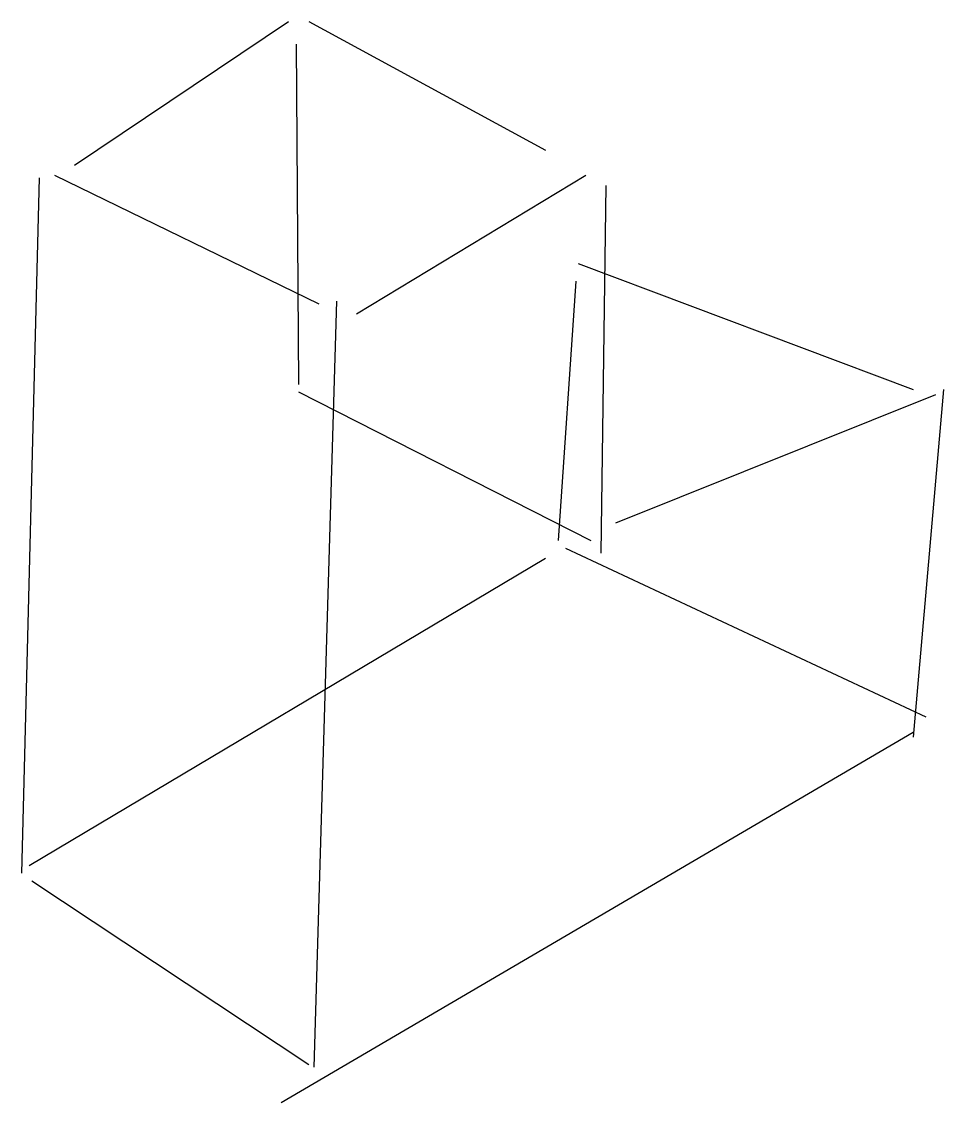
# Model space of a CAD drawing. Header units: metres. Extents: x -100 to 82, y -137 to 77.
import ezdxf

# ---------------------------------------------------------------- set-up
doc = ezdxf.new("R2010")
doc.units = ezdxf.units.M

msp = doc.modelspace()

# ---------------------------------------------------------------- linework, layer by layer
at = {"color": 0, "linetype": 'CONTINUOUS'}
for p, q in [((-89.183754, 48.194006), (-46.951893, 76.514196)), ((-42.977129, 76.514196), (3.726341, 51.175079)), ((-45.461356, 72.042587), (-44.964511, 4.968454)), ((-96.13959, 45.709779), (-99.617508, -91.419558)), ((-93.158517, 46.206625), (-40.989748, 20.867508)), ((-33.537066, 18.880126), (11.675868, 46.206625)), ((15.650631, 44.219243), (14.65694, -28.320189)), ((10.185331, 28.817035), (76.265773, 3.974763)), ((9.688486, 25.339117), (6.210568, -25.835962)), ((-37.51183, 21.364353), (-41.983438, -129.676656)), ((-44.964511, 3.477918), (12.669558, -25.835962)), ((17.638013, -22.358044), (80.737382, 2.981073)), ((82.227918, 3.974763), (76.265773, -64.589905)), ((7.701104, -27.326498), (78.75, -60.615142)), ((-98.126972, -89.929022), (3.726341, -29.31388)), ((-48.442429, -136.632492), (76.265773, -63.596215)), ((-97.630126, -92.910095), (-42.977129, -129.179811))]:
    msp.add_line(p, q, dxfattribs=at)

doc.saveas('drawing.dxf')
